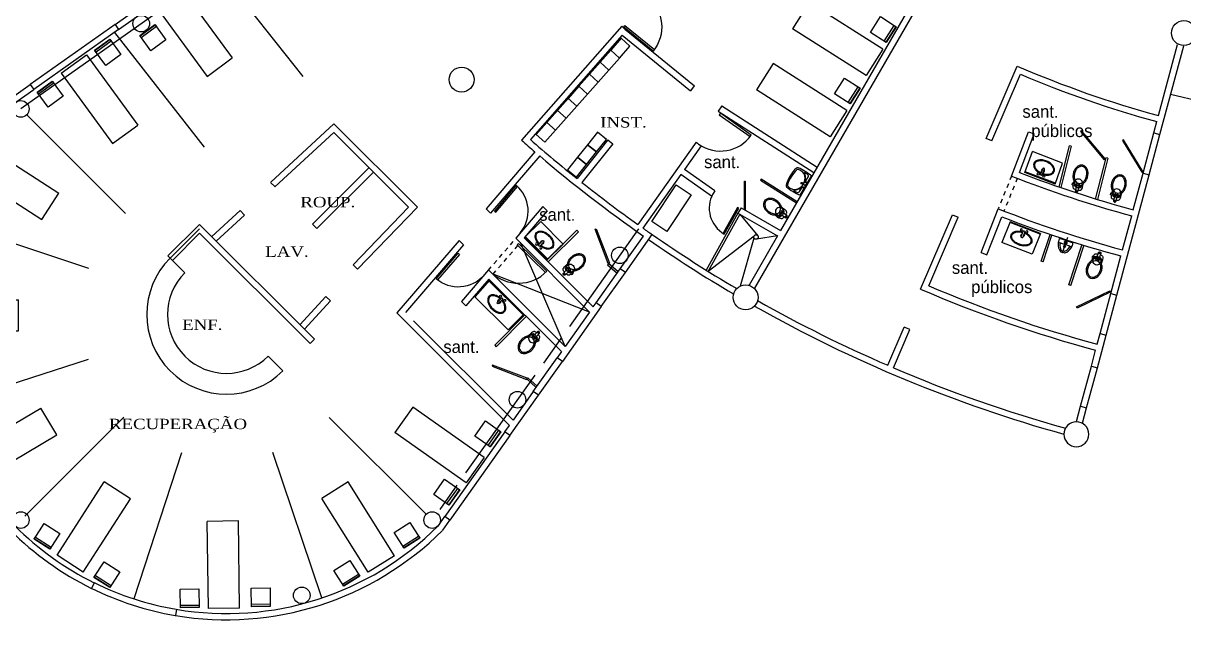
# Model space of a CAD drawing. Header units: millimetres. Extents: x 9 to 248, y 25 to 124.
# Drawn here: x 177.8 to 205.73, y 43.78 to 58.19 of the extents above; entities that cross this region are included whole.
import ezdxf

# ---------------------------------------------------------------- set-up
doc = ezdxf.new("R2010")
doc.units = ezdxf.units.MM
doc.header["$LTSCALE"] = 0.8
doc.header["$MEASUREMENT"] = 0
for name, pattern in [('ACAD_ISO08W100', [36, 24, -3, 6, -3]), ('DASHDOT', [1, 0.5, -0.25, 0, -0.25]), ('DASHED2', [9.525, 6.35, -3.175])]:
    doc.linetypes.add(name, pattern=pattern)
for name, color, linetype in [('CANCELERIA', 30, 'Continuous'), ('COLUMNAS', 5, 'Continuous'), ('EJES', 1, 'ACAD_ISO08W100'), ('letrero', 4, 'Continuous'), ('MUEBLES', 2, 'Continuous'), ('MUROS', 6, 'Continuous')]:
    doc.layers.add(name, color=color, linetype=linetype)
doc.layers.add('LUMINARIAS', color=7, linetype='Continuous', lineweight=30)
doc.styles.add('Estilo 01', font='times.ttf', dxfattribs={"width": 1.2})
doc.styles.get("Standard").update_dxf_attribs({"font": 'bgothl.ttf'})
doc.linetypes.add('ZIGZAG', pattern='A,0.00254,-5.08,[131,ltypeshp.shx,S=5.08,R=0,X=-5.08,Y=0],-10.16,[131,ltypeshp.shx,S=5.08,R=180,X=5.08,Y=0],-5.08', length=20.32254)

# ---------------------------------------------------------------- blocks, each defined once
blk = doc.blocks.new('COLUMNA')
at = {"layer": 'COLUMNAS', "ltscale": 0.15}
blk.add_circle((78.551, 72.792), 0.3, dxfattribs=at)
blk = doc.blocks.new('CAMA')
at = {"layer": 'MUEBLES', "ltscale": 0.15}
for p, q in [((245.018, 69.714), (246.068, 71.533)), ((246.068, 71.533), (246.718, 71.158)), ((245.668, 69.339), (246.718, 71.158)), ((245.018, 69.714), (245.668, 69.339))]:
    blk.add_line(p, q, dxfattribs=at)
blk = doc.blocks.new('SILLA')
at = {"layer": 'MUEBLES', "ltscale": 0.15}
for points in [[(245.006, 69.762), (245.231, 70.152), (244.841, 70.377), (244.616, 69.987)], [(245.035, 69.814), (244.646, 70.039), (244.621, 69.995), (245.01, 69.77)]]:
    blk.add_lwpolyline(points, close=True, dxfattribs=at)
blk = doc.blocks.new('PUERTA')
blk.add_lwpolyline([(-0.95, 0.948), (-0.95, -0.002), (-0.902, -0.002), (-0.902, 0.947)])
at = {"ltscale": 0.15}
blk.add_arc((-0.95, -0.002), 0.95, 0.0972, 90, dxfattribs=at)
blk = doc.blocks.new('MU10')
at = {"color": 0, "linetype": 'ByBlock'}
blk.add_lwpolyline([(0.125, -0.037), (0.127, -0.048), (0.131, -0.057), (0.135, -0.066), (0.141, -0.073), (0.163, -0.089), (0.228, -0.092, 0.063937), (0.263, -0.125, 0.085102), (0.338, -0.163, 0.074474), (0.432, -0.177, 0.074474), (0.527, -0.163, 0.085102), (0.602, -0.125, 0.106258), (0.655, -0.065, 0.128301), (0.672, 0, 0.128301), (0.655, 0.065, 0.106258), (0.602, 0.125, 0.085102), (0.527, 0.163, 0.074474), (0.432, 0.177, 0.074474), (0.338, 0.163, 0.085102), (0.263, 0.125, 0.063937), (0.228, 0.092), (0.163, 0.089), (0.141, 0.073), (0.135, 0.066), (0.131, 0.057), (0.127, 0.047), (0.125, 0.037), (0.124, 0.03), (0.03, 0.03, 0.414214), (0, 0, 0.414214), (0.03, -0.03), (0.124, -0.03)], format="xyb", close=True, dxfattribs=at)
for points in [[(0.143, 0.116), (0.121, 0.113), (0.1, 0.108), (0.086, 0.101), (0.077, 0.092), (0.071, 0.081), (0.068, 0.068), (0.065, 0.052), (0.063, 0.036), (0.063, 0.03)], [(0.151, 0.13), (0.141, 0.13), (0.141, 0.11), (0.151, 0.11)], [(0.161, 0.1), (0.151, 0.1), (0.151, 0.14), (0.191, 0.14), (0.191, 0.1), (0.161, 0.1)], [(0.161, 0.075), (0.151, 0.075), (0.151, 0.085), (0.191, 0.085), (0.191, 0.075), (0.181, 0.075)], [(0.161, 0.085), (0.161, 0.1)], [(0.161, 0.017), (0.161, 0.03), (0.181, 0.03), (0.181, 0.017)], [(0.166, 0.03), (0.166, 0.05), (0.176, 0.05), (0.176, 0.03)], [(0.181, 0.085), (0.181, 0.1)], [(0.191, 0.135), (0.196, 0.135), (0.196, 0.105), (0.191, 0.105)], [(0.196, 0.13), (0.201, 0.13), (0.201, 0.11), (0.196, 0.11)], [(0.201, 0.125), (0.211, 0.125), (0.211, 0.115), (0.201, 0.115)], [(0.257, 0.121), (0.213, 0.12)], [(0.063, -0.03), (0.063, -0.036), (0.065, -0.052), (0.068, -0.068), (0.071, -0.081), (0.077, -0.092), (0.086, -0.101), (0.1, -0.108), (0.121, -0.113), (0.151, -0.117), (0.16, -0.119), (0.257, -0.121)], [(0.161, -0.018), (0.161, -0.025), (0.181, -0.025), (0.181, -0.017)], [(0.166, -0.025), (0.161, -0.075), (0.181, -0.075), (0.176, -0.025)]]:
    blk.add_lwpolyline(points, dxfattribs=at)
blk.add_lwpolyline([(0.161, 0.05), (0.181, 0.05), (0.181, 0.075), (0.161, 0.075)], close=True, dxfattribs=at)
for points in [[(0.183, 0.085, 0.076321), (0.186, 0.1)], [(0.432, 0.147, 0.074474), (0.346, 0.135, 0.085102), (0.281, 0.101, 0.171931), (0.22, 0.012, 0.128301)], [(0.22, -0.012, 0.171931), (0.281, -0.101, 0.085102), (0.346, -0.135, 0.074474), (0.432, -0.147, 0.074474), (0.518, -0.135, 0.085102), (0.584, -0.101, 0.106258), (0.629, -0.05, 0.128301), (0.642, 0, 0.128301), (0.629, 0.05, 0.106258), (0.584, 0.101, 0.085102), (0.518, 0.135, 0.074474), (0.432, 0.147, 0.074474)]]:
    blk.add_lwpolyline(points, format="xyb", dxfattribs=at)
for centre, radius in [((0.03, 0), 0.015), ((0.171, 0), 0.02), ((0.171, 0), 0.01)]:
    blk.add_circle(centre, radius, dxfattribs=at)
for start, end in [(99.1612, 262.0544), (280.0935, 78.4473), (266.1443, 266.2441)]:
    blk.add_arc((0.171, 0), 0.0503, start, end)
blk.add_arc((0.223, 0), 0.102, 296.6147, 63.3853, dxfattribs=at)
blk = doc.blocks.new('LLAVES')
at = {"color": 0, "linetype": 'ByBlock'}
for p, q in [((0.015, 0.005), (0.015, -0.005)), ((0.095, 0.01), (0.02, 0.01)), ((0.1, -0.005), (0.1, 0.005)), ((0.02, -0.01), (0.095, -0.01))]:
    blk.add_line(p, q, dxfattribs=at)
for centre in [(0.013, 0.035), (0.013, -0.035)]:
    blk.add_circle(centre, 0.013, dxfattribs=at)
for centre, start, end in [((0.02, 0.005), 90, 180), ((0.095, 0.005), 0, 90), ((0.02, -0.005), 180, 270), ((0.095, -0.005), 270, 360)]:
    blk.add_arc(centre, 0.005, start, end, dxfattribs=at)
blk = doc.blocks.new('MU6')
at = {"color": 0, "linetype": 'ByBlock'}
for points in [[(-0.018, 0.171, 0.050781), (-0.102, 0.158, 0.076871), (-0.183, 0.123, 0.107155), (-0.243, 0.064, 0.146462), (-0.261, 0.005, 0.146462), (-0.243, -0.054, 0.107155), (-0.183, -0.112, 0.076871), (-0.102, -0.148, 0.063889), (0.003, -0.161, 0.063889), (0.109, -0.148, 0.076871), (0.19, -0.112, 0.107155), (0.25, -0.054, 0.146462), (0.267, 0.005, 0.146462), (0.25, 0.064, 0.107155), (0.19, 0.123, 0.076871), (0.109, 0.158, 0.053581), (0.021, 0.171, 0.063889)], [(-0.017, 0.151, 0.050781), (-0.097, 0.139, 0.076871), (-0.173, 0.106, 0.107155), (-0.226, 0.053, 0.146462), (-0.241, 0.005, 0.146462), (-0.226, -0.043, 0.107155), (-0.173, -0.095, 0.076871), (-0.097, -0.128, 0.063889), (0.003, -0.141, 0.063889), (0.104, -0.128, 0.076871), (0.179, -0.095, 0.107155), (0.233, -0.043, 0.146462), (0.247, 0.005, 0.146462), (0.233, 0.053, 0.107155), (0.179, 0.106, 0.076871), (0.104, 0.139, 0.053581), (0.02, 0.151, 0.053581)]]:
    blk.add_lwpolyline(points, format="xyb", dxfattribs=at)
for start, end in [(119.1764, 240.8236), (299.1764, 60.8236)]:
    blk.add_arc((0.001, 0.088), 0.04, start, end, dxfattribs=at)
at = {"color": 0, "linetype": 'ByBlock', "xscale": 2, "yscale": 2, "zscale": 2, "rotation": 270}
blk.add_blockref('LLAVES', (0.001, 0.228), dxfattribs=at)
blk = doc.blocks.new('MU9')
for p, q in [((-0.2, 0), (0.225, 0)), ((-0.038, 0), (-0.038, -0.012)), ((0.038, -0.012), (0.038, 0)), ((-0.15, -0.012), (0.15, -0.012)), ((-0.1, -0.113), (-0.141, -0.113)), ((-0.096, -0.113), (0, -0.113)), ((-0.029, -0.275), (0, -0.275)), ((-0.025, -0.012), (-0.025, -0.062)), ((0.096, -0.113), (0, -0.113)), ((0.029, -0.275), (0, -0.275)), ((0.025, -0.062), (0.025, -0.012)), ((0.1, -0.113), (0.141, -0.113)), ((-0.042, -0.312), (0, -0.312)), ((0.042, -0.312), (0, -0.312))]:
    blk.add_line(p, q)
at = {"linetype": 'DASHDOT'}
blk.add_line((0, 0.067), (0, -0.383), dxfattribs=at)
blk.add_circle((0, -0.162), 0.025)
for centre, radius, start, end in [((-0.116, -0.062), 0.0607, 124.5085, 191.8887), ((-0.056, -0.094), 0.12, 171.0274, 207.8973), ((-0.141, -0.137), 0.025, 90, 194.8596), ((0.132, -0.065), 0.307, 194.8596, 232.0545), ((-0.096, -0.137), 0.025, 90, 192.124), ((0.102, -0.095), 0.228, 192.124, 229.8056), ((-0.029, -0.25), 0.025, 229.8056, 270), ((0, -0.062), 0.0375, 135, 45), ((0, -0.062), 0.025, 180, 0), ((0.029, -0.25), 0.025, 270, 310.1944), ((-0.102, -0.095), 0.228, 310.1944, 347.876), ((-0.132, -0.065), 0.307, 307.9455, 345.1404), ((0.096, -0.137), 0.025, 347.876, 90), ((0.141, -0.137), 0.025, 345.1404, 90), ((0.116, -0.062), 0.0607, 348.1113, 55.4915), ((0.056, -0.094), 0.12, 332.1027, 8.9726), ((-0.042, -0.287), 0.025, 232.0545, 270), ((0.042, -0.287), 0.025, 270, 307.9455)]:
    blk.add_arc(centre, radius, start, end)
blk = doc.blocks.new('MU8')
for p, q in [((0.33, 0), (-0.33, 0)), ((-0.127, -0.08), (-0.278, -0.08)), ((-0.206, -0.155), (-0.21, -0.149)), ((-0.201, -0.143), (-0.197, -0.148)), ((0.127, -0.08), (0.278, -0.08)), ((0.201, -0.143), (0.197, -0.148)), ((0.206, -0.155), (0.21, -0.149))]:
    blk.add_line(p, q)
for centre, radius in [((-0.088, -0.052), 0.018), ((0, -0.144), 0.0246), ((0, -0.039), 0.0134), ((0.088, -0.052), 0.018)]:
    blk.add_circle(centre, radius)
for centre, radius, start, end in [((0.936, -0.254), 1.292, 168.6502, 189.981), ((-0.936, -0.254), 1.292, 350.019, 11.3498), ((0.936, -0.254), 1.253, 173.2304, 178.6984), ((-0.301, -0.226), 0.015, 178.6984, 332.2241), ((-0.278, -0.11), 0.03, 90, 173.2304), ((-0.057, -0.355), 0.25, 119.1663, 181.8563), ((-0.057, -0.355), 0.262, 127.8099, 152.2241), ((-0.214, -0.152), 0.005, 34.349, 127.8099), ((-0.197, -0.14), 0.005, 123.1138, 212.6525), ((-0.057, -0.355), 0.262, 119.1663, 123.1138), ((0, -0.457), 0.378, 109.1448, 119.1663), ((0, -0.457), 0.366, 60.8337, 119.1663), ((-0.127, -0.09), 0.01, 289.1448, 90), ((0.127, -0.09), 0.01, 90, 250.8552), ((0, -0.457), 0.378, 60.8337, 70.8552), ((0.057, -0.355), 0.25, 358.1437, 60.8337), ((0.057, -0.355), 0.262, 56.8862, 60.8337), ((0.197, -0.14), 0.005, 327.3475, 56.8862), ((0.214, -0.152), 0.005, 52.1901, 145.651), ((0.057, -0.355), 0.262, 27.7759, 52.1901), ((0.278, -0.11), 0.03, 6.7696, 90), ((0.301, -0.226), 0.015, 207.7759, 1.3016), ((-0.936, -0.254), 1.253, 1.3016, 6.7696), ((-0.286, -0.469), 0.05, 189.981, 253.8551), ((0.934, -0.323), 1.242, 181.8563, 185.5186), ((-0.252, -0.437), 0.05, 185.5186, 255.2781), ((0, 0.52), 1.08, 253.8551, 286.1449), ((0, 0.52), 1.04, 255.2781, 284.7219), ((0.252, -0.437), 0.05, 284.7219, 354.4814), ((0.286, -0.469), 0.05, 286.1449, 350.019), ((-0.934, -0.323), 1.242, 354.4814, 358.1437)]:
    blk.add_arc(centre, radius, start, end)
blk = doc.blocks.new('columna0001')
at = {"layer": 'COLUMNAS', "ltscale": 0.15}
blk.add_circle((0, 0), 0.2, dxfattribs=at)

msp = doc.modelspace()

# ---------------------------------------------------------------- linework, layer by layer
at = {"layer": 'CANCELERIA', "ltscale": 0.15}
for p, q in [((180.012, 58.159), (177.972, 56.714)), ((180.099, 58.037), (178.059, 56.592)), ((204.752, 54.579), (205.011, 55.545)), ((204.897, 54.54), (205.156, 55.506)), ((203.717, 50.716), (203.976, 51.682)), ((203.862, 50.677), (204.121, 51.643)), ((203.248, 48.966), (203.507, 49.932)), ((203.393, 48.927), (203.652, 49.893)), ((189.393, 48.352), (187.947, 46.312)), ((189.515, 48.265), (188.07, 46.225))]:
    msp.add_line(p, q, dxfattribs=at)
at = {"layer": 'CANCELERIA', "linetype": 'ByBlock', "ltscale": 0.15}
for p, q in [((191.591, 51.456), (192.169, 52.272)), ((191.714, 51.369), (192.292, 52.185)), ((190.076, 49.317), (190.654, 50.133)), ((190.199, 49.23), (190.777, 50.046))]:
    msp.add_line(p, q, dxfattribs=at)
at = {"layer": 'CANCELERIA', "ltscale": 0.15}
for centre, radius, start, end in [((211.686, 80.166), 32.925, 235.2929, 239.4951), ((211.686, 80.166), 33.075, 235.2902, 239.4962), ((182.694, 51.175), 7.2, 243.7197, 260.3216), ((182.694, 51.175), 7.35, 243.7197, 260.3216)]:
    msp.add_arc(centre, radius, start, end, dxfattribs=at)
at = {"layer": 'COLUMNAS', "ltscale": 0.15}
msp.add_circle((177.745, 56.124), 0.2, dxfattribs=at)
at = {"layer": 'EJES', "linetype": 'ByBlock', "ltscale": 0.15}
msp.add_line((184.818, 61.135), (177.745, 56.124), dxfattribs=at)
at = {"layer": 'EJES', "ltscale": 0.15}
msp.add_line((192.611, 53.237), (187.644, 46.225), dxfattribs=at)
at = {"layer": 'MUEBLES', "ltscale": 0.15}
for p, q in [((201.905, 54.595), (202.086, 55.099)), ((202.815, 54.82), (202.086, 55.099)), ((202.976, 55.238), (202.721, 54.245)), ((203.024, 55.226), (202.77, 54.232)), ((203.024, 55.226), (202.976, 55.238)), ((202.634, 54.316), (202.815, 54.82)), ((203.856, 54.949), (203.601, 53.955)), ((203.905, 54.937), (203.65, 53.943)), ((203.905, 54.937), (203.856, 54.949)), ((202.634, 54.316), (201.905, 54.595)), ((202.64, 54.333), (201.912, 54.612)), ((189.876, 53.033), (190.256, 53.41)), ((190.256, 53.41), (190.793, 52.869)), ((195.003, 53.616), (194.24, 52.243)), ((195.003, 53.616), (194.24, 52.243)), ((195.047, 53.592), (194.283, 52.219)), ((195.047, 53.592), (194.283, 52.219)), ((195.046, 53.591), (195.483, 53.067)), ((195.046, 53.591), (195.483, 53.067)), ((201.555, 53.402), (201.354, 52.906)), ((202.278, 53.107), (201.549, 53.386)), ((202.284, 53.124), (201.555, 53.402)), ((181.339, 52.531), (182.046, 53.238)), ((191.126, 53.203), (190.397, 52.481)), ((191.161, 53.168), (190.433, 52.445)), ((191.126, 53.203), (191.161, 53.168)), ((194.283, 52.219), (195.39, 53.07)), ((194.283, 52.219), (195.39, 53.07)), ((195.954, 53.067), (195.447, 52.988)), ((195.954, 53.067), (195.447, 52.988)), ((202.284, 53.124), (202.083, 52.628)), ((202.3, 52.458), (202.512, 53.104)), ((202.347, 52.442), (202.559, 53.088)), ((190.847, 50.405), (189.768, 52.905)), ((189.876, 53.033), (190.413, 52.492)), ((189.889, 53.046), (190.426, 52.505)), ((190.413, 52.492), (190.793, 52.869)), ((195.388, 53.015), (195.058, 51.859)), ((195.388, 53.015), (195.058, 51.859)), ((202.083, 52.628), (201.354, 52.906)), ((202.963, 51.889), (203.283, 52.864)), ((203.01, 51.873), (203.33, 52.848)), ((181.339, 52.531), (181.692, 52.177)), ((202.347, 52.442), (202.3, 52.458)), ((189.02, 52.003), (188.667, 51.599)), ((189.008, 51.989), (189.834, 51.17)), ((189.02, 52.003), (189.847, 51.183)), ((191.433, 51.233), (189.111, 52.148)), ((203.01, 51.873), (202.963, 51.889)), ((188.667, 51.599), (189.47, 50.803)), ((189.148, 50.435), (189.871, 51.163)), ((189.184, 50.4), (189.906, 51.128)), ((189.847, 51.183), (189.47, 50.803)), ((189.148, 50.435), (189.184, 50.4)), ((183.697, 50.172), (184.05, 49.819))]:
    msp.add_line(p, q, dxfattribs=at)
at = {"layer": 'MUEBLES', "linetype": 'ZIGZAG', "ltscale": 0.01}
for p, q in [((175.866, 53.457), (179.376, 52.287)), ((179.366, 50.092), (175.848, 48.948)), ((180.22, 48.7), (177.839, 46.319)), ((181.612, 47.846), (180.468, 44.328)), ((184.988, 44.35), (183.807, 47.856))]:
    msp.add_line(p, q, dxfattribs=at)
for points in [[(182.363, 59.64), (184.534, 56.901)], [(179.997, 57.964), (182.16, 55.2)], [(177.886, 55.983), (180.263, 53.606)], [(185.166, 48.695), (187.503, 46.366)]]:
    msp.add_lwpolyline(points, dxfattribs=at)
at = {"layer": 'MUEBLES'}
for points in [[(192.195, 57.824), (191.939, 57.535), (192.148, 57.349), (192.404, 57.638)], [(192.195, 57.824), (191.939, 57.535), (192.148, 57.349), (192.404, 57.638)], [(191.939, 57.535), (191.683, 57.246), (191.892, 57.06), (192.148, 57.349)], [(191.939, 57.535), (191.683, 57.246), (191.892, 57.06), (192.148, 57.349)], [(191.683, 57.246), (191.427, 56.957), (191.636, 56.771), (191.892, 57.06)], [(191.683, 57.246), (191.427, 56.957), (191.636, 56.771), (191.892, 57.06)], [(191.427, 56.957), (191.17, 56.668), (191.379, 56.482), (191.636, 56.771)], [(191.427, 56.957), (191.17, 56.668), (191.379, 56.482), (191.636, 56.771)], [(191.17, 56.668), (190.914, 56.379), (191.123, 56.194), (191.379, 56.482)], [(191.17, 56.668), (190.914, 56.379), (191.123, 56.194), (191.379, 56.482)], [(190.914, 56.379), (190.658, 56.09), (190.867, 55.905), (191.123, 56.194)], [(190.914, 56.379), (190.658, 56.09), (190.867, 55.905), (191.123, 56.194)], [(190.658, 56.09), (190.402, 55.801), (190.611, 55.616), (190.867, 55.905)], [(190.658, 56.09), (190.402, 55.801), (190.611, 55.616), (190.867, 55.905)], [(190.402, 55.801), (190.146, 55.512), (190.355, 55.327), (190.611, 55.616)], [(190.402, 55.801), (190.146, 55.512), (190.355, 55.327), (190.611, 55.616)], [(203.242, 55.578), (203.816, 54.9), (203.84, 54.92), (203.266, 55.597)], [(191.62, 55.565), (191.38, 55.262), (191.599, 55.089), (191.839, 55.391)], [(191.62, 55.565), (191.38, 55.262), (191.599, 55.089), (191.839, 55.391)], [(204.255, 55.36), (204.721, 54.605), (204.747, 54.621), (204.281, 55.377)], [(191.38, 55.262), (191.14, 54.959), (191.359, 54.786), (191.599, 55.089)], [(191.38, 55.262), (191.14, 54.959), (191.359, 54.786), (191.599, 55.089)], [(191.14, 54.959), (190.9, 54.657), (191.119, 54.483), (191.359, 54.786)], [(191.14, 54.959), (190.9, 54.657), (191.119, 54.483), (191.359, 54.786)], [(193.518, 54.297), (193.879, 54.054), (193.288, 53.173), (192.927, 53.415)], [(193.518, 54.297), (193.879, 54.054), (193.288, 53.173), (192.927, 53.415)], [(195.156, 54.381), (195.177, 54.381), (195.177, 53.706), (195.156, 53.706)], [(195.156, 54.381), (195.177, 54.381), (195.177, 53.706), (195.156, 53.706)], [(191.882, 52.399), (191.565, 53.229), (191.594, 53.24), (191.911, 52.41)], [(203.149, 51.356), (203.949, 51.742), (203.962, 51.714), (203.162, 51.328)], [(189.927, 49.641), (189.097, 49.958), (189.087, 49.929), (189.916, 49.612)]]:
    msp.add_lwpolyline(points, close=True, dxfattribs=at)
for points in [[(196.427, 53.887), (195.561, 54.43), (195.545, 54.405), (196.413, 53.862)], [(196.427, 53.887), (195.561, 54.43), (195.545, 54.405), (196.413, 53.862)], [(192.117, 52.199), (191.89, 52.402), (191.865, 52.374), (192.096, 52.168)], [(190.171, 49.448), (189.943, 49.651), (189.918, 49.623), (190.149, 49.417)]]:
    msp.add_lwpolyline(points, dxfattribs=at)
at = {"layer": 'MUEBLES', "ltscale": 0.15}
msp.add_circle((195.436, 53.041), 0.0543, dxfattribs=at)
msp.add_circle((195.436, 53.041), 0.0543, dxfattribs=at)
for radius in [1.918, 1.418]:
    msp.add_arc((182.694, 51.175), radius, 135, 315, dxfattribs=at)
at = {"layer": 'MUROS'}
for p, q in [((200.101, 59.95), (195.401, 51.809)), ((199.971, 60.025), (196.029, 53.197)), ((180.012, 58.159), (181.288, 59.063)), ((180.099, 58.037), (181.375, 58.94)), ((192.218, 57.902), (193.858, 56.563)), ((192.315, 58.017), (193.953, 56.679)), ((205.124, 55.965), (205.583, 57.679)), ((205.156, 55.506), (205.728, 57.641)), ((200.972, 55.411), (201.721, 57.156)), ((177.517, 56.391), (177.972, 56.714)), ((201.11, 55.352), (201.8, 56.959)), ((177.628, 56.286), (178.059, 56.592)), ((194.615, 56.195), (194.528, 56.073)), ((194.615, 56.195), (196.912, 54.719)), ((194.528, 56.073), (196.83, 54.593)), ((205.011, 55.545), (205.085, 55.82)), ((191.871, 55.377), (191.13, 54.446)), ((193.995, 55.321), (192.593, 53.342)), ((201.585, 54.508), (201.99, 55.576)), ((201.778, 54.594), (202.13, 55.523)), ((191.988, 55.284), (191.248, 54.352)), ((194.118, 55.234), (193.715, 54.665)), ((193.628, 54.543), (192.716, 53.255)), ((194.365, 54.021), (193.628, 54.543)), ((194.442, 54.15), (193.715, 54.665)), ((204.121, 51.643), (204.897, 54.54)), ((204.515, 53.695), (204.752, 54.579)), ((195.078, 53.746), (196.029, 53.197)), ((200.851, 52.664), (201.264, 53.72)), ((195.003, 53.616), (195.954, 53.067)), ((199.395, 51.788), (200.164, 53.575)), ((199.592, 51.867), (200.302, 53.515)), ((200.991, 52.609), (201.349, 53.526)), ((204.257, 52.729), (204.477, 53.55)), ((195.954, 53.067), (195.271, 51.884)), ((203.976, 51.682), (204.218, 52.584)), ((203.648, 50.459), (203.717, 50.716)), ((203.652, 49.893), (203.862, 50.677)), ((203.507, 49.932), (203.609, 50.314)), ((203.15, 48.6), (203.248, 48.966)), ((203.295, 48.561), (203.393, 48.927))]:
    msp.add_line(p, q, dxfattribs=at)
at = {"layer": 'MUROS', "ltscale": 0.15}
for p, q in [((180.012, 58.159), (180.099, 58.037)), ((192.204, 58.114), (189.795, 55.372)), ((192.218, 57.902), (190.006, 55.386)), ((177.972, 56.714), (178.059, 56.592)), ((193.949, 56.683), (193.858, 56.563)), ((183.759, 54.357), (185.279, 55.767)), ((185.279, 55.767), (187.288, 53.758)), ((183.861, 54.247), (185.275, 55.559)), ((185.275, 55.559), (187.078, 53.756)), ((191.871, 55.377), (191.988, 55.284)), ((201.11, 55.352), (200.972, 55.411)), ((201.99, 55.576), (202.13, 55.523)), ((205.011, 55.545), (205.156, 55.506)), ((190.117, 55.091), (188.944, 53.721)), ((190.231, 54.993), (189.051, 53.615)), ((186.124, 54.71), (184.763, 53.349)), ((186.23, 54.604), (184.869, 53.243)), ((204.752, 54.579), (204.897, 54.54)), ((194.442, 54.15), (194.365, 54.021)), ((182.343, 53.051), (183.026, 53.676)), ((187.078, 53.756), (185.742, 52.368)), ((187.288, 53.758), (185.85, 52.264)), ((190.306, 53.774), (189.654, 53.012)), ((190.412, 53.667), (189.858, 53.02)), ((195.078, 53.746), (195.003, 53.616)), ((182.046, 53.344), (181.285, 52.584)), ((184.811, 50.579), (182.046, 53.344)), ((182.445, 52.94), (183.127, 53.566)), ((200.163, 53.573), (200.302, 53.518)), ((182.046, 53.132), (181.392, 52.478)), ((184.705, 50.473), (182.046, 53.132)), ((188.292, 52.959), (186.795, 51.211)), ((188.398, 52.853), (186.999, 51.219)), ((181.285, 52.584), (181.392, 52.478)), ((200.851, 52.664), (200.991, 52.609)), ((189.001, 52.25), (188.349, 51.488)), ((192.292, 52.185), (192.169, 52.272)), ((189.01, 52.029), (188.455, 51.382)), ((203.976, 51.682), (204.121, 51.643)), ((184.46, 50.925), (185.086, 51.607)), ((184.571, 50.823), (185.196, 51.506)), ((191.714, 51.369), (191.591, 51.456)), ((191.714, 51.369), (190.777, 50.046)), ((191.433, 51.233), (190.847, 50.405)), ((198.605, 49.951), (199, 50.87)), ((199.138, 50.81), (199, 50.87)), ((184.705, 50.473), (184.811, 50.579)), ((198.743, 49.892), (199.138, 50.81)), ((203.717, 50.716), (203.862, 50.677)), ((190.777, 50.046), (190.654, 50.133)), ((203.507, 49.932), (203.652, 49.893)), ((190.199, 49.23), (190.076, 49.317)), ((203.248, 48.966), (203.393, 48.927)), ((189.515, 48.265), (189.393, 48.352)), ((188.07, 46.225), (187.947, 46.312)), ((179.51, 44.717), (179.448, 44.58)), ((181.488, 44.077), (181.467, 43.928))]:
    msp.add_line(p, q, dxfattribs=at)
at = {"layer": 'MUROS', "linetype": 'DASHED2', "ltscale": 0.02}
for p, q in [((201.585, 54.508), (201.264, 53.72)), ((201.724, 54.451), (201.403, 53.664)), ((188.998, 52.246), (189.655, 53.003)), ((189.111, 52.148), (189.768, 52.905))]:
    msp.add_line(p, q, dxfattribs=at)
at = {"layer": 'MUROS', "linetype": 'ACAD_ISO08W100', "ltscale": 0.15}
for p, q in [((183.026, 53.676), (183.127, 53.566)), ((185.086, 51.607), (185.196, 51.506))]:
    msp.add_line(p, q, dxfattribs=at)
at = {"layer": 'MUROS', "linetype": 'ByBlock', "ltscale": 0.15}
for p, q in [((192.292, 52.185), (192.939, 53.099)), ((192.169, 52.272), (192.729, 53.063)), ((191.521, 51.357), (191.591, 51.456)), ((189.515, 48.265), (190.199, 49.23)), ((189.393, 48.352), (189.501, 48.505)), ((187.778, 46.073), (187.947, 46.312)), ((187.778, 46.073), (187.786, 46.083)), ((187.901, 45.986), (188.07, 46.225))]:
    msp.add_line(p, q, dxfattribs=at)
for points in [[(183.757, 54.354), (183.863, 54.248)], [(184.763, 53.349), (184.869, 53.243)], [(185.743, 52.369), (185.849, 52.263)]]:
    msp.add_lwpolyline(points, dxfattribs=at)
at = {"layer": 'MUROS', "ltscale": 0.01}
for points in [[(188.944, 53.721), (189.051, 53.615)], [(190.306, 53.774), (190.412, 53.667)], [(188.292, 52.959), (188.398, 52.853)], [(189.654, 53.012), (191.433, 51.233)], [(189.858, 53.02), (191.521, 51.357)], [(189.001, 52.25), (190.847, 50.405)], [(189.01, 52.029), (190.759, 50.281)], [(188.349, 51.488), (188.455, 51.382)]]:
    msp.add_lwpolyline(points, dxfattribs=at)
at = {"layer": 'MUROS', "ltscale": 0.15}
for points in [[(189.501, 48.505), (186.795, 51.211)], [(190.076, 49.317), (189.589, 48.629), (187.194, 51.023)], [(190.759, 50.281), (190.654, 50.133)]]:
    msp.add_lwpolyline(points, dxfattribs=at)
for centre, radius, start, end in [((211.686, 80.166), 29.425, 228.5416, 228.8337), ((211.686, 80.166), 25.075, 246.5848, 254.8286), ((211.686, 80.166), 25.225, 246.9265, 254.8296), ((211.686, 80.166), 33.075, 228.5577, 229.2992), ((211.686, 80.166), 32.925, 228.8182, 231.3683), ((211.686, 80.166), 30.5, 234.5479, 234.8297), ((211.686, 80.166), 33.075, 229.5591, 235.0303), ((211.686, 80.166), 27.575, 248.5117, 254.8442), ((211.686, 80.166), 27.425, 248.8211, 254.8433), ((211.686, 80.166), 32.925, 231.6293, 234.5583), ((211.686, 80.166), 28.425, 248.492, 254.8488), ((211.686, 80.166), 28.575, 248.7936, 254.8496), ((211.686, 80.166), 32.925, 234.8193, 235.2929), ((211.686, 80.166), 30.925, 246.582, 254.861), ((211.686, 80.166), 30.775, 246.8606, 254.8488), ((211.686, 80.166), 32.925, 240.5049, 246.5905), ((211.686, 80.166), 33.075, 240.5038, 254.4962), ((211.686, 80.166), 32.925, 246.8515, 254.4951), ((182.694, 51.175), 7.35, 206.286, 243.7884), ((182.694, 51.175), 7.2, 206.3515, 243.7516), ((182.694, 51.175), 7.2, 260.3505, 315), ((182.694, 51.175), 7.35, 260.3838, 315)]:
    msp.add_arc(centre, radius, start, end, dxfattribs=at)
at = {"layer": 'MUROS', "linetype": 'DASHED2', "ltscale": 0.15}
msp.add_arc((211.686, 80.166), 24.5, 255.1653, 284.8347, dxfattribs=at)

# ---------------------------------------------------------------- block references
at = {"layer": 'CANCELERIA', "ltscale": 0.15}
for p, xscale, yscale, zscale, rotation in [((192.831, 58.803), -0.9636243050892946, 0.9636243050892848, 0.9636243050892843, 230.8852630649018), ((194.056, 55.277), 0.9575757189685874, 0.9575757189685916, 0.9575757189685911, 234.6887865603533), ((189.763, 53.14), 0.8559922158481951, 0.8559922158481877, 0.855992215848187, 319.848677479034), ((194.403, 54.086), 0.7528038808112865, 0.75280388081128, 0.7528038808112802, 150.4561054547904), ((189.055, 52.197), 1.006609074739271, 1.006609074739262, 1.006609074739261, 225.779605252449), ((188.885, 52.114), -0.8559922158481951, 0.8559922158481877, 0.855992215848187, 139.0096483616154)]:
    msp.add_blockref('PUERTA', p, dxfattribs=dict(at, xscale=xscale, yscale=yscale, zscale=zscale, rotation=rotation))
at = {"layer": 'COLUMNAS'}
for name, p, rotation in [('columna0001', (180.642, 58.177), 269.9999999999992), ('COLUMNA', (155.752, 152.664), 255), ('COLUMNA', (192.424, 163.847), 225.0000000000001), ('columna0001', (192.159, 52.599), 269.9999999999992), ('COLUMNA', (171.422, 156.011), 240), ('columna0001', (189.697, 49.122), 269.9999999999992), ('columna0001', (177.745, 46.225), 269.9999999999992), ('columna0001', (187.644, 46.225), 269.9999999999992), ('columna0001', (184.506, 44.413), 269.9999999999992)]:
    msp.add_blockref(name, p, dxfattribs=dict(at, rotation=rotation))
at = {"layer": 'COLUMNAS', "xscale": -1, "rotation": 60.00000000000002}
msp.add_blockref('COLUMNA', (305.46, 79.922), dxfattribs=at)
at = {"layer": 'MUEBLES', "xscale": -1}
for name, p, rotation in [('CAMA', (448.676, 110.994), 27.65308852969079), ('CAMA', (-70.092, 101.644), 186.1555185165605), ('CAMA', (447.877, 109.532), 27.65308852969079), ('SILLA', (447.968, 109.642), 27.65308852969079), ('SILLA', (-70.101, 101.242), 186.1555185165605), ('SILLA', (-71.189, 100.89), 186.1555185165605), ('CAMA', (-72.365, 100.025), 186.1555185165605), ('CAMA', (447.01, 108.056), 27.65308852969079), ('SILLA', (447.101, 108.165), 27.65308852969079), ('SILLA', (-72.572, 99.88), 186.1555185165605), ('CAMA', (-73.379, 4.987), 207.1140557763673), ('CAMA', (-6.62, -127.251), 240.2163752199658), ('CAMA', (440.541, 87.336), 24.82587171009327), ('CAMA', (109.561, -198.502), 270.5772115510489), ('SILLA', (440.691, 87.539), 24.82587171009327), ('CAMA', (229.593, -204.747), 297.2809794025435), ('SILLA', (439.703, 86.139), 24.82587171009327), ('CAMA', (434.272, -14.817), 2.216720576895721), ('CAMA', (363.069, -136.099), 330.8594769483727), ('SILLA', (228.362, -203.962), 297.2809794025435), ('SILLA', (434.489, -14.687), 2.216720576895721), ('SILLA', (229.803, -204.888), 297.2809794025435), ('SILLA', (433.039, -15.6), 2.216720576895721), ('SILLA', (361.609, -136.125), 330.8594769483727), ('SILLA', (363.322, -136.1), 330.8594769483727)]:
    msp.add_blockref(name, p, dxfattribs=dict(at, rotation=rotation))
at = {"layer": 'MUEBLES', "ltscale": 0.15, "zscale": 0.8}
for xscale, yscale, rotation in [(0.7999999999999878, 0.8000000000000007, 238.6242146725755), (0.8, 0.8, 238.624214672574)]:
    msp.add_blockref('MU8', (196.638, 54.276), dxfattribs=dict(at, xscale=xscale, yscale=yscale, rotation=rotation))
at = {"layer": 'MUEBLES', "ltscale": 0.15}
for name, p, rotation in [('MU6', (202.374, 54.718), 157.638344145622), ('MU10', (203.143, 54.116), 76.38112040480341), ('MU10', (204.064, 53.88), 76.38112040480341), ('MU10', (196.184, 53.516), 143.8409219349618), ('MU10', (196.184, 53.516), 143.8409219349623), ('MU9', (202.909, 52.966), 342.0294345033898), ('MU6', (189.191, 51.425), 313.7936119160316), ('MU10', (190.22, 50.758), 225.9985128881313)]:
    msp.add_blockref(name, p, dxfattribs=dict(at, rotation=rotation))
at = {"layer": 'MUEBLES', "ltscale": 0.15, "xscale": -1}
for name, p, rotation in [('MU6', (190.346, 52.971), 136.2063880839669), ('MU6', (201.823, 52.998), 340.5294744391944), ('MU10', (190.803, 52.131), 224.001487111868), ('MU10', (203.713, 52.679), 71.06675078027277)]:
    msp.add_blockref(name, p, dxfattribs=dict(at, rotation=rotation))

# ---------------------------------------------------------------- texts
at = {"layer": 'letrero', "color": 0, "ltscale": 0.15}
for s, p in [('sant.', (201.847, 55.911)), ('públicos', (202.061, 55.447)), ('sant.', (194.186, 54.698)), ('sant.', (190.219, 53.431)), ('sant.', (200.15, 52.153)), ('públicos', (200.614, 51.69)), ('sant.', (187.912, 50.248))]:
    msp.add_text(s, height=0.3, dxfattribs=at).set_placement(p)
at = {"layer": 'LUMINARIAS', "ltscale": 0.15, "style": 'Estilo 01', "width": 1.2}
for s, p in [('INST.', (191.686, 55.677)), ('ROUP.', (184.471, 53.756)), ('LAV.', (183.627, 52.563)), ('ENF.', (181.628, 50.803)), ('RECUPERAÇÃO', (179.866, 48.414))]:
    msp.add_text(s, height=0.25, dxfattribs=at).set_placement(p)

doc.saveas('drawing.dxf')
